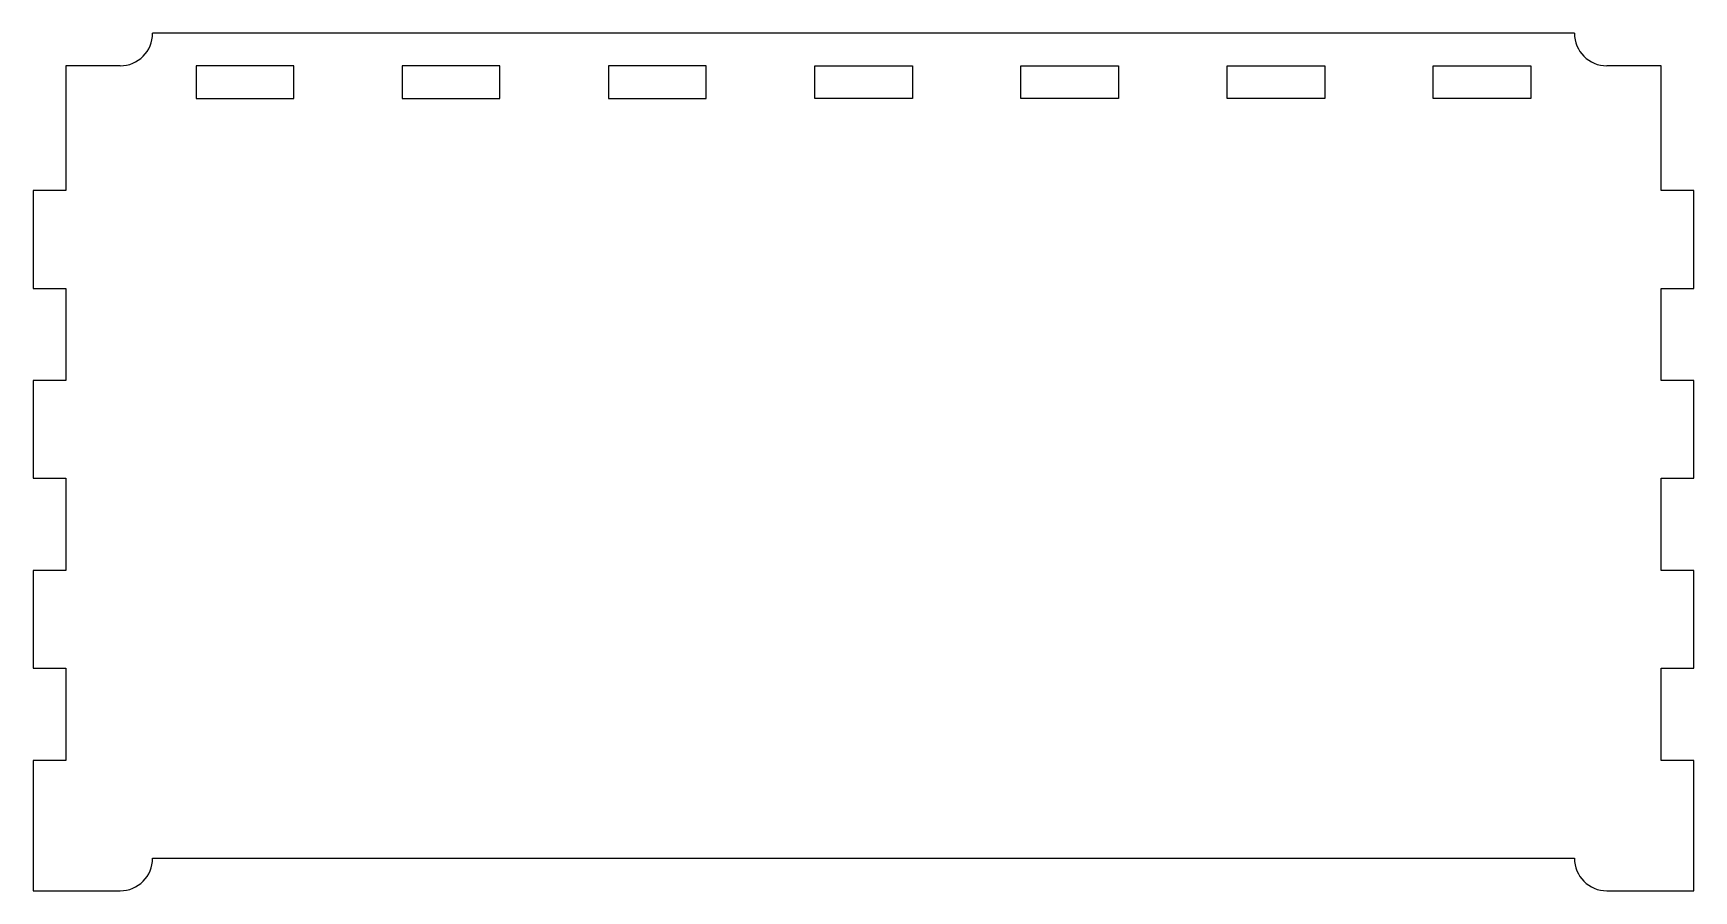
# Model space of a CAD drawing. Header units: metres. Extents: x -157 to 149, y -113 to 45.
import ezdxf

# ---------------------------------------------------------------- set-up
doc = ezdxf.new("R2010")
doc.units = ezdxf.units.M

msp = doc.modelspace()

# ---------------------------------------------------------------- linework, layer by layer
at = {"layer": 'VISIBLE'}
for p, q in [((126.87, 45.38), (-135.13, 45.38)), ((-151.13, 39.38), (-151.13, 16.38)), ((-141.13, 39.38), (-151.13, 39.38)), ((-127.13, 39.38), (-127.13, 33.38)), ((-109.13, 39.38), (-127.13, 39.38)), ((-109.13, 33.38), (-109.13, 39.38)), ((-89.13, 39.38), (-89.13, 33.38)), ((-71.13, 39.38), (-89.13, 39.38)), ((-71.13, 33.38), (-71.13, 39.38)), ((-51.13, 39.38), (-51.13, 33.38)), ((-33.13, 39.38), (-51.13, 39.38)), ((-33.13, 33.38), (-33.13, 39.38)), ((-13.13, 39.38), (4.87, 39.38)), ((-13.13, 33.38), (-13.13, 39.38)), ((4.87, 39.38), (4.87, 33.38)), ((4.87, 39.38), (4.87, 33.38)), ((24.87, 39.38), (42.87, 39.38)), ((24.87, 33.38), (24.87, 39.38)), ((42.87, 39.38), (42.87, 33.38)), ((42.87, 39.38), (42.87, 33.38)), ((62.87, 39.38), (80.87, 39.38)), ((62.87, 33.38), (62.87, 39.38)), ((80.87, 39.38), (80.87, 33.38)), ((80.87, 39.38), (80.87, 33.38)), ((100.87, 33.38), (100.87, 39.38)), ((100.87, 39.38), (118.87, 39.38)), ((118.87, 39.38), (118.87, 33.38)), ((142.87, 39.38), (132.87, 39.38)), ((142.87, 16.38), (142.87, 39.38)), ((-127.13, 33.38), (-109.13, 33.38)), ((-127.13, 33.38), (-109.13, 33.38)), ((-89.13, 33.38), (-71.13, 33.38)), ((-89.13, 33.38), (-71.13, 33.38)), ((-51.13, 33.38), (-33.13, 33.38)), ((-51.13, 33.38), (-33.13, 33.38)), ((4.87, 33.38), (-13.13, 33.38)), ((4.87, 33.38), (-13.13, 33.38)), ((42.87, 33.38), (24.87, 33.38)), ((42.87, 33.38), (24.87, 33.38)), ((80.87, 33.38), (62.87, 33.38)), ((80.87, 33.38), (62.87, 33.38)), ((118.87, 33.38), (100.87, 33.38)), ((118.87, 33.38), (100.87, 33.38)), ((-157.13, 16.38), (-157.13, -1.62)), ((-151.13, 16.38), (-157.13, 16.38)), ((148.87, 16.38), (142.87, 16.38)), ((148.87, -1.62), (148.87, 16.38)), ((-157.13, -1.62), (-151.13, -1.62)), ((-151.13, -1.62), (-151.13, -18.62)), ((142.87, -1.62), (148.87, -1.62)), ((142.87, -18.62), (142.87, -1.62)), ((-157.13, -18.62), (-157.13, -36.62)), ((-151.13, -18.62), (-157.13, -18.62)), ((148.87, -18.62), (142.87, -18.62)), ((148.87, -36.62), (148.87, -18.62)), ((-157.13, -36.62), (-151.13, -36.62)), ((-151.13, -36.62), (-151.13, -53.62)), ((142.87, -36.62), (148.87, -36.62)), ((142.87, -53.62), (142.87, -36.62)), ((-157.13, -53.62), (-157.13, -71.62)), ((-151.13, -53.62), (-157.13, -53.62)), ((148.87, -53.62), (142.87, -53.62)), ((148.87, -71.62), (148.87, -53.62)), ((-157.13, -71.62), (-151.13, -71.62)), ((-151.13, -71.62), (-151.13, -88.62)), ((142.87, -88.62), (142.87, -71.62)), ((142.87, -71.62), (148.87, -71.62)), ((-151.13, -88.62), (-157.13, -88.62)), ((-157.13, -88.62), (-157.13, -112.62)), ((148.87, -88.62), (142.87, -88.62)), ((148.87, -112.62), (148.87, -88.62)), ((-135.13, -106.62), (126.87, -106.62)), ((-157.13, -112.62), (-141.13, -112.62)), ((132.87, -112.62), (148.87, -112.62))]:
    msp.add_line(p, q, dxfattribs=at)
for centre, start, end in [((-141.13, 45.38), 270, 0), ((132.87, 45.38), 180, 270), ((-141.13, -106.62), 270, 0), ((132.87, -106.62), 180, 270)]:
    msp.add_arc(centre, 6, start, end, dxfattribs=at)

doc.saveas('drawing.dxf')
